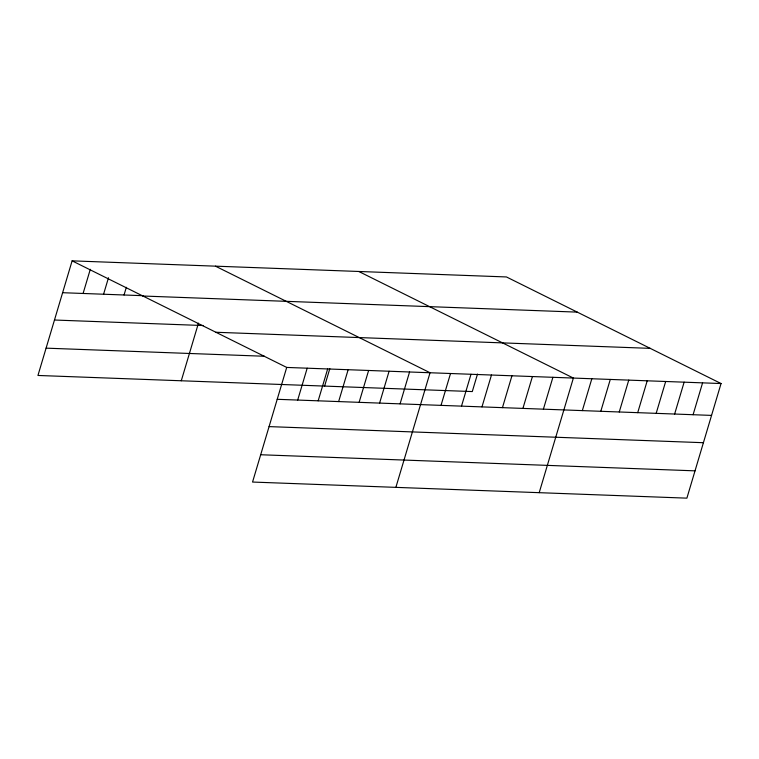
<?xml version="1.0" encoding="UTF-8"?>
<svg xmlns="http://www.w3.org/2000/svg" width="759" height="759" viewBox="0 0 759 759"><rect width="100%" height="100%" fill="white"/><g stroke="black" fill="none" stroke-linecap="round" stroke-linejoin="round"><path stroke-width="1.14" d="M721.05 383.542L286.712 367.432L252.548 482.05L686.886 498.151L721.05 383.542L506.452 276.95L72.114 260.849L37.95 375.458L472.288 391.568L477.496 374.083M83.092 293.467L90.302 269.303M103.575 294.226L108.48 277.747M124.049 294.985L126.336 287.3M181.278 380.771L198.46 323.144M297.689 400.059L307.186 368.191M318.163 400.818L327.66 368.95M324.615 386.094L329.823 368.608M338.637 401.577L348.144 369.709M359.121 402.336L368.618 370.468M379.595 403.095L389.092 371.227M400.069 403.854L409.566 371.986M395.875 487.363L430.04 372.745L215.452 266.162M441.017 405.372L450.523 373.504M461.5 406.131L470.997 374.272M481.974 406.89L491.471 375.031M502.449 407.649L511.946 375.79M522.923 408.408L532.42 376.549M543.397 409.167L552.903 377.308M539.203 492.676L573.377 378.067L358.779 271.475M582.333 410.61L591.83 378.75M600.796 411.293L610.293 379.434M619.259 411.976L628.756 380.117M637.712 412.668L647.209 380.8M656.174 413.351L665.671 381.483M674.628 414.034L684.134 382.166M693.09 414.718L702.587 382.849M62.617 292.708L143.385 295.706M142.939 296.019L577.267 312.12M54.477 320.023L203.497 325.545M215.898 332.262L650.235 348.362M46.09 348.153L264.502 356.256M277.215 399.3L711.553 415.401M269.075 426.605L703.413 442.706M260.688 454.745L695.026 470.846M72.114 260.849L286.712 367.432"/></g></svg>
